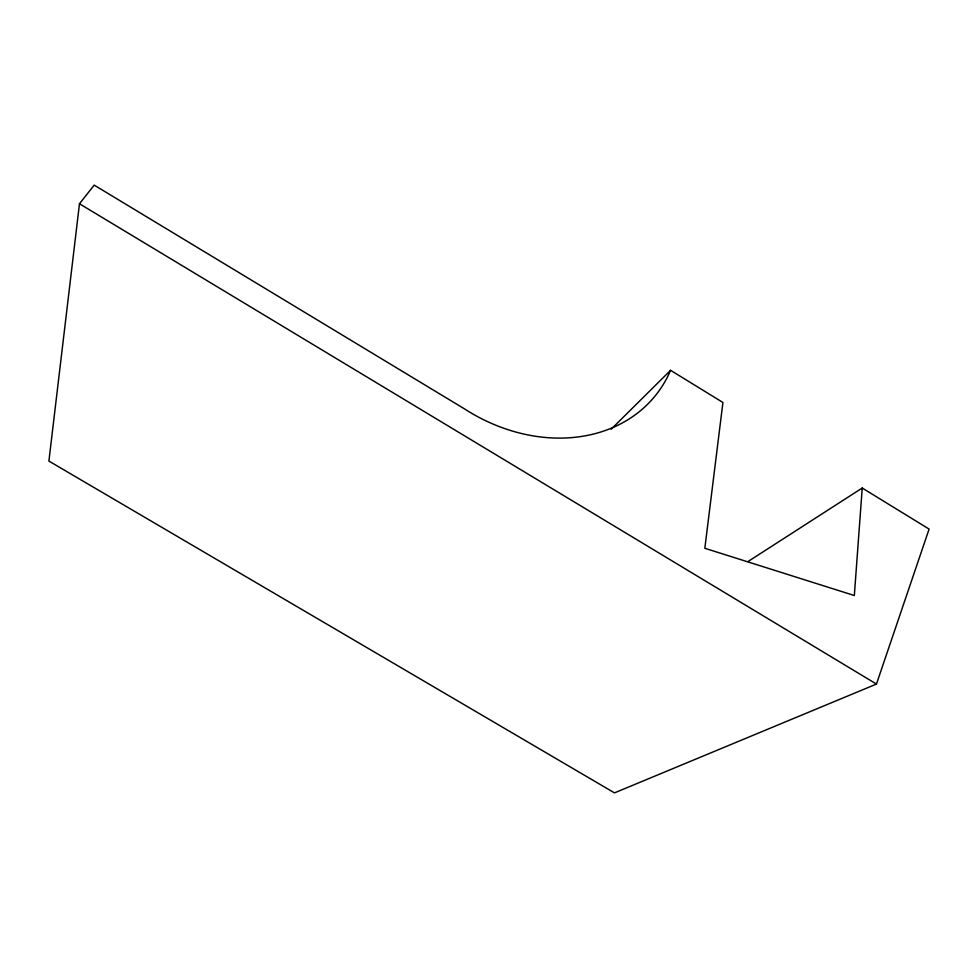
<?xml version="1.0" encoding="UTF-8"?>
<svg xmlns="http://www.w3.org/2000/svg" width="978" height="978" viewBox="0 0 978 978"><rect width="100%" height="100%" fill="white"/><g stroke="black" fill="none" stroke-linecap="round" stroke-linejoin="round"><path stroke-width="1.47" d="M862.229 488.022L854.332 595.516L704.832 548.279L722.925 402.471L670.566 370.32A158.179 129.304 36.7 0 1 464.428 408.841L94.194 185.123L79.475 203.766L48.9 461.078L614.49 792.877L876.459 684.062L929.1 529.086L862.229 488.022L748.097 561.494M611.164 429.244L670.566 370.32M79.475 203.766L876.459 684.062"/></g></svg>
